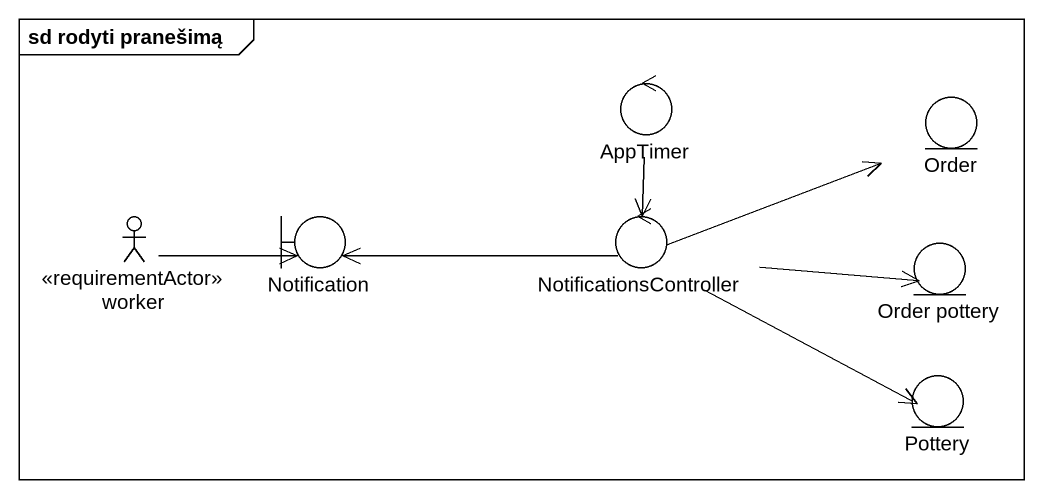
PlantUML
@startuml
mainframe sd rodyti pranešimą
control AppTimer
entity Order
actor worker <<requirementActor>>
boundary Notification
control NotificationsController
entity "Order pottery" as Order_pottery
entity Pottery
AppTimer --> NotificationsController
worker -right-> Notification
NotificationsController -right-> Order
NotificationsController -left-> Notification
NotificationsController -right-> Order_pottery
NotificationsController -right-> Pottery
@enduml
